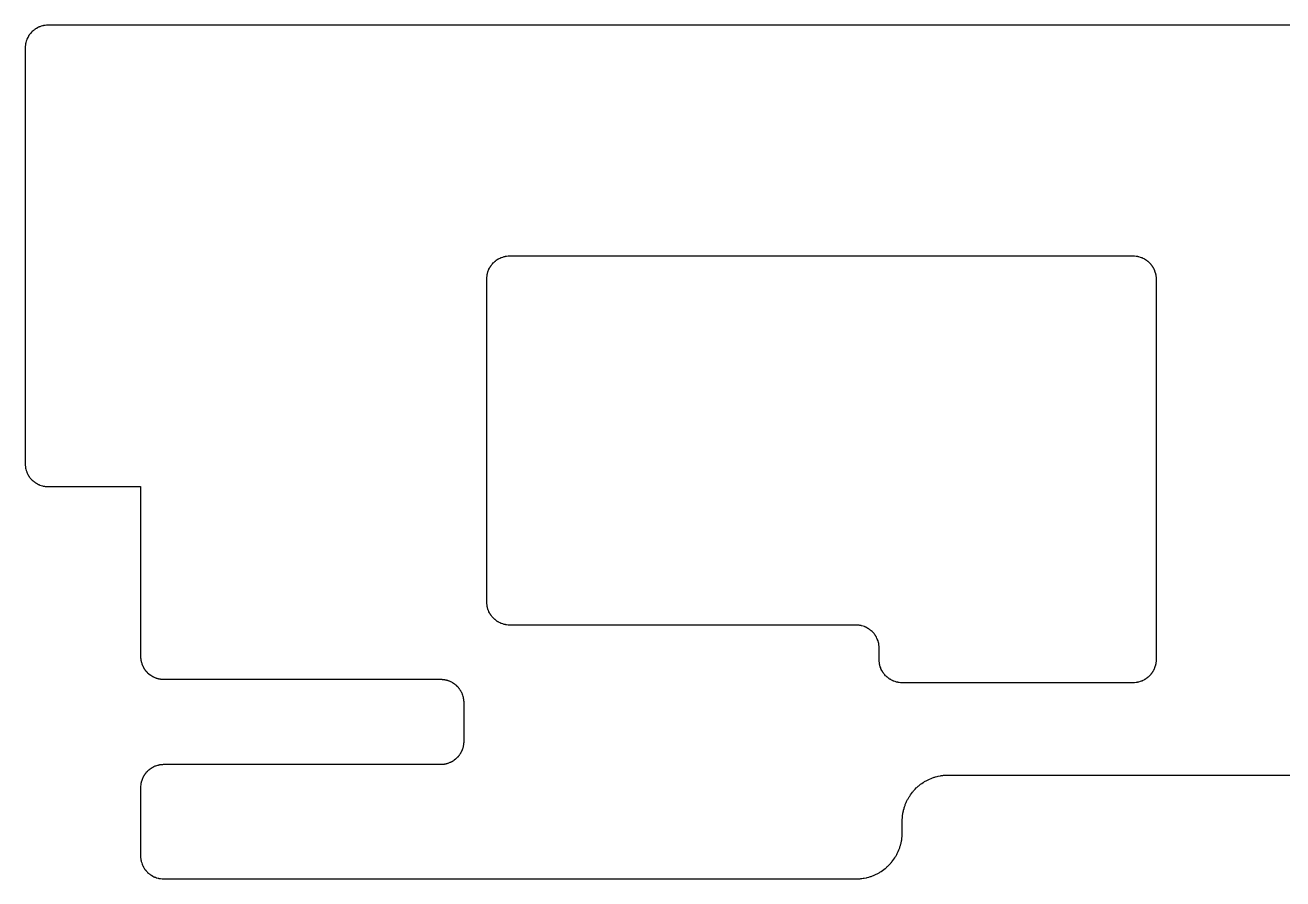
# Model space of a CAD drawing. Header units: metres. Extents: x -5 to 106, y 0 to 37.
# Drawn here: x -5 to 49.5, y 0 to 37 of the extents above; entities that cross this region are included whole.
import ezdxf

# ---------------------------------------------------------------- set-up
doc = ezdxf.new("R2010")
doc.units = ezdxf.units.M

msp = doc.modelspace()

# ---------------------------------------------------------------- linework, layer by layer
for p, q in [((-4.857, 36.515), (-4.866, 36.5)), ((-4.848, 36.53), (-4.857, 36.515)), ((-4.839, 36.545), (-4.848, 36.53)), ((-4.829, 36.56), (-4.839, 36.545)), ((-4.819, 36.573), (-4.829, 36.56)), ((-4.809, 36.588), (-4.819, 36.573)), ((-4.799, 36.602), (-4.809, 36.588)), ((-4.777, 36.629), (-4.799, 36.602)), ((-4.766, 36.643), (-4.777, 36.629)), ((-4.755, 36.656), (-4.766, 36.643)), ((-4.72, 36.694), (-4.755, 36.656)), ((-4.694, 36.72), (-4.72, 36.694)), ((-4.656, 36.755), (-4.694, 36.72)), ((-4.643, 36.766), (-4.656, 36.755)), ((-4.629, 36.777), (-4.643, 36.766)), ((-4.602, 36.799), (-4.629, 36.777)), ((-4.588, 36.809), (-4.602, 36.799)), ((-4.573, 36.819), (-4.588, 36.809)), ((-4.56, 36.829), (-4.573, 36.819)), ((-4.545, 36.839), (-4.56, 36.829)), ((-4.53, 36.848), (-4.545, 36.839)), ((-4.515, 36.857), (-4.53, 36.848)), ((-4.5, 36.866), (-4.515, 36.857)), ((-4.484, 36.875), (-4.5, 36.866)), ((-4.47, 36.883), (-4.484, 36.875)), ((-4.423, 36.906), (-4.47, 36.883)), ((-4.406, 36.913), (-4.423, 36.906)), ((-4.391, 36.921), (-4.406, 36.913)), ((-4.375, 36.927), (-4.391, 36.921)), ((-4.358, 36.934), (-4.375, 36.927)), ((-4.309, 36.951), (-4.358, 36.934)), ((-4.242, 36.971), (-4.309, 36.951)), ((-4.225, 36.975), (-4.242, 36.971)), ((-4.208, 36.978), (-4.225, 36.975)), ((-4.19, 36.981), (-4.208, 36.978)), ((-4.174, 36.984), (-4.19, 36.981)), ((-4.156, 36.987), (-4.174, 36.984)), ((-4.14, 36.99), (-4.156, 36.987)), ((-4.069, 36.998), (-4.14, 36.99)), ((-4.053, 36.999), (-4.069, 36.998)), ((-4.035, 36.999), (-4.053, 36.999)), ((-4.018, 37), (-4.035, 36.999)), ((50.6, 37), (-4.018, 37)), ((-4.999, 36.035), (-5, 36.018)), ((-5, 36.018), (-5, 17.982)), ((-4.998, 36.069), (-4.999, 36.053)), ((-4.999, 36.053), (-4.999, 36.035)), ((-4.99, 36.14), (-4.998, 36.069)), ((-4.987, 36.156), (-4.99, 36.14)), ((-4.984, 36.174), (-4.987, 36.156)), ((-4.981, 36.19), (-4.984, 36.174)), ((-4.979, 36.208), (-4.981, 36.19)), ((-4.975, 36.225), (-4.979, 36.208)), ((-4.971, 36.242), (-4.975, 36.225)), ((-4.951, 36.309), (-4.971, 36.242)), ((-4.934, 36.358), (-4.951, 36.309)), ((-4.927, 36.375), (-4.934, 36.358)), ((-4.921, 36.391), (-4.927, 36.375)), ((-4.913, 36.406), (-4.921, 36.391)), ((-4.906, 36.423), (-4.913, 36.406)), ((-4.883, 36.47), (-4.906, 36.423)), ((-4.875, 36.484), (-4.883, 36.47)), ((-4.866, 36.5), (-4.875, 36.484)), ((15.28, 26.694), (15.306, 26.72)), ((15.306, 26.72), (15.344, 26.755)), ((15.344, 26.755), (15.357, 26.766)), ((15.357, 26.766), (15.371, 26.777)), ((15.371, 26.777), (15.398, 26.799)), ((15.398, 26.799), (15.412, 26.809)), ((15.412, 26.809), (15.427, 26.819)), ((15.427, 26.819), (15.44, 26.829)), ((15.44, 26.829), (15.455, 26.839)), ((15.455, 26.839), (15.47, 26.848)), ((15.47, 26.848), (15.485, 26.857)), ((15.485, 26.857), (15.5, 26.866)), ((15.5, 26.866), (15.516, 26.875)), ((15.516, 26.875), (15.53, 26.883)), ((15.53, 26.883), (15.577, 26.906)), ((15.577, 26.906), (15.594, 26.913)), ((15.594, 26.913), (15.609, 26.921)), ((15.609, 26.921), (15.625, 26.927)), ((15.625, 26.927), (15.642, 26.934)), ((15.642, 26.934), (15.691, 26.951)), ((15.691, 26.951), (15.758, 26.971)), ((15.758, 26.971), (15.775, 26.975)), ((15.775, 26.975), (15.792, 26.979)), ((15.792, 26.979), (15.81, 26.981)), ((15.81, 26.981), (15.826, 26.984)), ((15.826, 26.984), (15.844, 26.987)), ((15.844, 26.987), (15.86, 26.99)), ((15.86, 26.99), (15.931, 26.998)), ((15.931, 26.998), (15.947, 26.999)), ((15.947, 26.999), (15.965, 26.999)), ((15.965, 26.999), (15.982, 27)), ((15.982, 27), (43.018, 27)), ((43.018, 27), (43.035, 26.999)), ((43.035, 26.999), (43.053, 26.999)), ((43.053, 26.999), (43.069, 26.998)), ((43.069, 26.998), (43.14, 26.99)), ((43.14, 26.99), (43.156, 26.987)), ((43.156, 26.987), (43.174, 26.984)), ((43.174, 26.984), (43.19, 26.981)), ((43.19, 26.981), (43.208, 26.979)), ((43.208, 26.979), (43.225, 26.975)), ((43.225, 26.975), (43.242, 26.971)), ((43.242, 26.971), (43.309, 26.951)), ((43.309, 26.951), (43.358, 26.934)), ((43.358, 26.934), (43.375, 26.927)), ((43.375, 26.927), (43.391, 26.921)), ((43.391, 26.921), (43.406, 26.913)), ((43.406, 26.913), (43.423, 26.906)), ((43.423, 26.906), (43.47, 26.883)), ((43.47, 26.883), (43.484, 26.875)), ((43.484, 26.875), (43.5, 26.866)), ((43.5, 26.866), (43.515, 26.857)), ((43.515, 26.857), (43.53, 26.848)), ((43.53, 26.848), (43.545, 26.839)), ((43.545, 26.839), (43.56, 26.829)), ((43.56, 26.829), (43.573, 26.819)), ((43.573, 26.819), (43.588, 26.809)), ((43.588, 26.809), (43.602, 26.799)), ((43.602, 26.799), (43.629, 26.777)), ((43.629, 26.777), (43.643, 26.766)), ((43.643, 26.766), (43.656, 26.755)), ((43.656, 26.755), (43.694, 26.72)), ((43.694, 26.72), (43.72, 26.694)), ((15.01, 26.14), (15.013, 26.156)), ((15.013, 26.156), (15.016, 26.174)), ((15.016, 26.174), (15.019, 26.19)), ((15.019, 26.19), (15.021, 26.208)), ((15.021, 26.208), (15.025, 26.225)), ((15.025, 26.225), (15.029, 26.242)), ((15.029, 26.242), (15.049, 26.309)), ((15.049, 26.309), (15.066, 26.358)), ((15.066, 26.358), (15.073, 26.375)), ((15.073, 26.375), (15.079, 26.391)), ((15.079, 26.391), (15.087, 26.406)), ((15.087, 26.406), (15.094, 26.423)), ((15.094, 26.423), (15.117, 26.47)), ((15.117, 26.47), (15.125, 26.484)), ((15.125, 26.484), (15.134, 26.5)), ((15.134, 26.5), (15.143, 26.515)), ((15.143, 26.515), (15.152, 26.53)), ((15.152, 26.53), (15.161, 26.545)), ((15.161, 26.545), (15.171, 26.56)), ((15.171, 26.56), (15.181, 26.573)), ((15.181, 26.573), (15.191, 26.588)), ((15.191, 26.588), (15.201, 26.602)), ((15.201, 26.602), (15.223, 26.629)), ((15.223, 26.629), (15.234, 26.643)), ((15.234, 26.643), (15.245, 26.656)), ((15.245, 26.656), (15.28, 26.694)), ((43.72, 26.694), (43.755, 26.656)), ((43.755, 26.656), (43.766, 26.643)), ((43.766, 26.643), (43.777, 26.629)), ((43.777, 26.629), (43.799, 26.602)), ((43.799, 26.602), (43.809, 26.588)), ((43.809, 26.588), (43.819, 26.573)), ((43.819, 26.573), (43.829, 26.56)), ((43.829, 26.56), (43.839, 26.545)), ((43.839, 26.545), (43.848, 26.53)), ((43.848, 26.53), (43.857, 26.515)), ((43.857, 26.515), (43.866, 26.5)), ((43.866, 26.5), (43.875, 26.484)), ((43.875, 26.484), (43.883, 26.47)), ((43.883, 26.47), (43.906, 26.423)), ((43.906, 26.423), (43.913, 26.406)), ((43.913, 26.406), (43.921, 26.391)), ((43.921, 26.391), (43.927, 26.375)), ((43.927, 26.375), (43.934, 26.358)), ((43.934, 26.358), (43.951, 26.309)), ((43.951, 26.309), (43.971, 26.242)), ((43.971, 26.242), (43.975, 26.225)), ((43.975, 26.225), (43.978, 26.208)), ((43.978, 26.208), (43.981, 26.19)), ((43.981, 26.19), (43.984, 26.174)), ((43.984, 26.174), (43.987, 26.156)), ((43.987, 26.156), (43.99, 26.14)), ((15, 26.018), (15.001, 26.035)), ((15, 11.982), (15, 26.018)), ((15.001, 26.053), (15.002, 26.069)), ((15.001, 26.035), (15.001, 26.053)), ((15.002, 26.069), (15.01, 26.14)), ((43.99, 26.14), (43.998, 26.069)), ((43.998, 26.069), (43.999, 26.053)), ((43.999, 26.053), (43.999, 26.035)), ((43.999, 26.035), (44, 26.018)), ((44, 26.018), (44, 9.482)), ((-5, 17.982), (-4.999, 17.965)), ((-4.999, 17.965), (-4.999, 17.947)), ((-4.999, 17.947), (-4.998, 17.931)), ((-4.998, 17.931), (-4.99, 17.86)), ((-4.99, 17.86), (-4.987, 17.844)), ((-4.987, 17.844), (-4.984, 17.826)), ((-4.984, 17.826), (-4.981, 17.81)), ((-4.981, 17.81), (-4.979, 17.792)), ((-4.979, 17.792), (-4.975, 17.775)), ((-4.975, 17.775), (-4.971, 17.758)), ((-4.971, 17.758), (-4.951, 17.691)), ((-4.951, 17.691), (-4.934, 17.642)), ((-4.934, 17.642), (-4.927, 17.625)), ((-4.927, 17.625), (-4.921, 17.609)), ((-4.921, 17.609), (-4.913, 17.594)), ((-4.913, 17.594), (-4.906, 17.577)), ((-4.906, 17.577), (-4.883, 17.53)), ((-4.883, 17.53), (-4.875, 17.516)), ((-4.875, 17.516), (-4.866, 17.5)), ((-4.866, 17.5), (-4.857, 17.485)), ((-4.857, 17.485), (-4.848, 17.47)), ((-4.848, 17.47), (-4.839, 17.455)), ((-4.839, 17.455), (-4.829, 17.44)), ((-4.829, 17.44), (-4.819, 17.427)), ((-4.819, 17.427), (-4.809, 17.412)), ((-4.809, 17.412), (-4.799, 17.398)), ((-4.799, 17.398), (-4.777, 17.371)), ((-4.777, 17.371), (-4.766, 17.357)), ((-4.766, 17.357), (-4.755, 17.344)), ((-4.755, 17.344), (-4.72, 17.306)), ((-4.72, 17.306), (-4.694, 17.28)), ((-4.694, 17.28), (-4.656, 17.245)), ((-4.656, 17.245), (-4.643, 17.234)), ((-4.643, 17.234), (-4.629, 17.223)), ((-4.629, 17.223), (-4.602, 17.201)), ((-4.602, 17.201), (-4.588, 17.191)), ((-4.588, 17.191), (-4.573, 17.181)), ((-4.573, 17.181), (-4.56, 17.171)), ((-4.56, 17.171), (-4.545, 17.161)), ((-4.545, 17.161), (-4.53, 17.152)), ((-4.53, 17.152), (-4.515, 17.143)), ((-4.515, 17.143), (-4.5, 17.134)), ((-4.5, 17.134), (-4.484, 17.125)), ((-4.484, 17.125), (-4.47, 17.117)), ((-4.47, 17.117), (-4.423, 17.094)), ((-4.423, 17.094), (-4.406, 17.087)), ((-4.406, 17.087), (-4.391, 17.079)), ((-4.391, 17.079), (-4.375, 17.073)), ((-4.375, 17.073), (-4.358, 17.066)), ((-4.358, 17.066), (-4.309, 17.049)), ((-4.309, 17.049), (-4.242, 17.029)), ((-4.242, 17.029), (-4.225, 17.025)), ((-4.225, 17.025), (-4.208, 17.021)), ((-4.208, 17.021), (-4.19, 17.019)), ((-4.19, 17.019), (-4.174, 17.016)), ((-4.174, 17.016), (-4.156, 17.013)), ((-4.156, 17.013), (-4.14, 17.01)), ((-4.14, 17.01), (-4.069, 17.002)), ((-4.069, 17.002), (-4.053, 17.001)), ((-4.053, 17.001), (-4.035, 17.001)), ((-4.035, 17.001), (-4.018, 17)), ((-4.018, 17), (0, 17)), ((0, 17), (0, 9.633)), ((15.001, 11.965), (15, 11.982)), ((15.001, 11.947), (15.001, 11.965)), ((15.002, 11.931), (15.001, 11.947)), ((15.01, 11.86), (15.002, 11.931)), ((15.013, 11.844), (15.01, 11.86)), ((15.016, 11.826), (15.013, 11.844)), ((15.019, 11.81), (15.016, 11.826)), ((15.021, 11.792), (15.019, 11.81)), ((15.025, 11.775), (15.021, 11.792)), ((15.029, 11.758), (15.025, 11.775)), ((15.049, 11.691), (15.029, 11.758)), ((15.066, 11.642), (15.049, 11.691)), ((15.073, 11.625), (15.066, 11.642)), ((15.079, 11.609), (15.073, 11.625)), ((15.087, 11.594), (15.079, 11.609)), ((15.094, 11.577), (15.087, 11.594)), ((15.117, 11.53), (15.094, 11.577)), ((15.125, 11.516), (15.117, 11.53)), ((15.134, 11.5), (15.125, 11.516)), ((15.143, 11.485), (15.134, 11.5)), ((15.152, 11.47), (15.143, 11.485)), ((15.161, 11.455), (15.152, 11.47)), ((15.171, 11.44), (15.161, 11.455)), ((15.181, 11.427), (15.171, 11.44)), ((15.191, 11.412), (15.181, 11.427)), ((15.201, 11.398), (15.191, 11.412)), ((15.223, 11.371), (15.201, 11.398)), ((15.234, 11.357), (15.223, 11.371)), ((15.245, 11.344), (15.234, 11.357)), ((15.28, 11.306), (15.245, 11.344)), ((15.306, 11.28), (15.28, 11.306)), ((15.344, 11.245), (15.306, 11.28)), ((15.357, 11.234), (15.344, 11.245)), ((15.371, 11.223), (15.357, 11.234)), ((15.398, 11.201), (15.371, 11.223)), ((15.412, 11.191), (15.398, 11.201)), ((15.427, 11.181), (15.412, 11.191)), ((15.44, 11.171), (15.427, 11.181)), ((15.455, 11.161), (15.44, 11.171)), ((15.47, 11.152), (15.455, 11.161)), ((15.485, 11.143), (15.47, 11.152)), ((15.5, 11.134), (15.485, 11.143)), ((15.516, 11.125), (15.5, 11.134)), ((15.53, 11.117), (15.516, 11.125)), ((15.577, 11.094), (15.53, 11.117)), ((15.594, 11.087), (15.577, 11.094)), ((15.609, 11.079), (15.594, 11.087)), ((15.625, 11.073), (15.609, 11.079)), ((15.642, 11.066), (15.625, 11.073)), ((15.691, 11.049), (15.642, 11.066)), ((15.758, 11.029), (15.691, 11.049)), ((15.775, 11.025), (15.758, 11.029)), ((15.792, 11.021), (15.775, 11.025)), ((15.81, 11.019), (15.792, 11.021)), ((15.826, 11.016), (15.81, 11.019)), ((15.844, 11.013), (15.826, 11.016)), ((15.86, 11.01), (15.844, 11.013)), ((15.931, 11.002), (15.86, 11.01)), ((15.947, 11.001), (15.931, 11.002)), ((15.965, 11.001), (15.947, 11.001)), ((15.982, 11), (15.965, 11.001)), ((31.018, 11), (15.982, 11)), ((31.035, 10.999), (31.018, 11)), ((31.053, 10.999), (31.035, 10.999)), ((31.069, 10.998), (31.053, 10.999)), ((31.14, 10.99), (31.069, 10.998)), ((31.156, 10.987), (31.14, 10.99)), ((31.174, 10.984), (31.156, 10.987)), ((31.19, 10.981), (31.174, 10.984)), ((31.208, 10.979), (31.19, 10.981)), ((31.225, 10.975), (31.208, 10.979)), ((31.242, 10.971), (31.225, 10.975)), ((31.309, 10.951), (31.242, 10.971)), ((31.358, 10.934), (31.309, 10.951)), ((31.375, 10.927), (31.358, 10.934)), ((31.391, 10.921), (31.375, 10.927)), ((31.406, 10.913), (31.391, 10.921)), ((31.423, 10.906), (31.406, 10.913)), ((31.47, 10.883), (31.423, 10.906)), ((31.484, 10.875), (31.47, 10.883)), ((31.5, 10.866), (31.484, 10.875)), ((31.515, 10.857), (31.5, 10.866)), ((31.53, 10.848), (31.515, 10.857)), ((31.545, 10.839), (31.53, 10.848)), ((31.56, 10.829), (31.545, 10.839)), ((31.573, 10.819), (31.56, 10.829)), ((31.588, 10.809), (31.573, 10.819)), ((31.602, 10.799), (31.588, 10.809)), ((31.629, 10.777), (31.602, 10.799)), ((31.643, 10.766), (31.629, 10.777)), ((31.656, 10.755), (31.643, 10.766)), ((31.694, 10.72), (31.656, 10.755)), ((31.72, 10.694), (31.694, 10.72)), ((31.755, 10.656), (31.72, 10.694)), ((31.766, 10.643), (31.755, 10.656)), ((31.777, 10.629), (31.766, 10.643)), ((31.799, 10.602), (31.777, 10.629)), ((31.809, 10.588), (31.799, 10.602)), ((31.819, 10.573), (31.809, 10.588)), ((31.829, 10.56), (31.819, 10.573)), ((31.839, 10.545), (31.829, 10.56)), ((31.848, 10.53), (31.839, 10.545)), ((31.857, 10.515), (31.848, 10.53)), ((31.866, 10.5), (31.857, 10.515)), ((31.875, 10.484), (31.866, 10.5)), ((31.883, 10.47), (31.875, 10.484)), ((31.906, 10.423), (31.883, 10.47)), ((31.913, 10.406), (31.906, 10.423)), ((31.921, 10.391), (31.913, 10.406)), ((31.927, 10.375), (31.921, 10.391)), ((31.934, 10.358), (31.927, 10.375)), ((31.951, 10.309), (31.934, 10.358)), ((31.971, 10.242), (31.951, 10.309)), ((31.975, 10.225), (31.971, 10.242)), ((31.979, 10.208), (31.975, 10.225)), ((31.981, 10.19), (31.979, 10.208)), ((31.984, 10.174), (31.981, 10.19)), ((31.987, 10.156), (31.984, 10.174)), ((31.99, 10.14), (31.987, 10.156)), ((31.998, 10.069), (31.99, 10.14)), ((31.999, 10.053), (31.998, 10.069)), ((31.999, 10.035), (31.999, 10.053)), ((32, 10.018), (31.999, 10.035)), ((32, 9.482), (32, 10.018)), ((0, 9.633), (0.001, 9.615)), ((0.001, 9.615), (0.001, 9.598)), ((0.001, 9.598), (0.002, 9.58)), ((0.002, 9.58), (0.004, 9.562)), ((0.004, 9.562), (0.006, 9.546)), ((0.006, 9.546), (0.01, 9.511)), ((0.01, 9.511), (0.013, 9.493)), ((0.013, 9.493), (0.016, 9.477)), ((0.016, 9.477), (0.019, 9.459)), ((0.019, 9.459), (0.021, 9.442)), ((0.021, 9.442), (0.025, 9.425)), ((0.025, 9.425), (0.029, 9.408)), ((0.029, 9.408), (0.034, 9.392)), ((0.034, 9.392), (0.039, 9.374)), ((0.039, 9.374), (0.049, 9.341)), ((0.049, 9.341), (0.061, 9.308)), ((0.061, 9.308), (0.066, 9.292)), ((0.066, 9.292), (0.073, 9.275)), ((0.073, 9.275), (0.079, 9.259)), ((32.001, 9.465), (32, 9.482)), ((32.001, 9.447), (32.001, 9.465)), ((32.002, 9.431), (32.001, 9.447)), ((32.01, 9.36), (32.002, 9.431)), ((32.013, 9.344), (32.01, 9.36)), ((32.016, 9.326), (32.013, 9.344)), ((32.019, 9.31), (32.016, 9.326)), ((32.022, 9.292), (32.019, 9.31)), ((32.025, 9.275), (32.022, 9.292)), ((32.029, 9.258), (32.025, 9.275)), ((43.975, 9.275), (43.971, 9.258)), ((43.978, 9.292), (43.975, 9.275)), ((43.981, 9.31), (43.978, 9.292)), ((43.984, 9.326), (43.981, 9.31)), ((43.987, 9.344), (43.984, 9.326)), ((43.99, 9.36), (43.987, 9.344)), ((43.998, 9.431), (43.99, 9.36)), ((43.999, 9.447), (43.998, 9.431)), ((44, 9.482), (43.999, 9.465)), ((43.999, 9.465), (43.999, 9.447)), ((0.079, 9.259), (0.087, 9.243)), ((0.087, 9.243), (0.094, 9.228)), ((0.094, 9.228), (0.125, 9.165)), ((0.125, 9.165), (0.134, 9.15)), ((0.134, 9.15), (0.143, 9.135)), ((0.143, 9.135), (0.152, 9.12)), ((0.152, 9.12), (0.161, 9.105)), ((0.161, 9.105), (0.181, 9.076)), ((0.181, 9.076), (0.191, 9.062)), ((0.191, 9.062), (0.201, 9.048)), ((0.201, 9.048), (0.223, 9.021)), ((0.223, 9.021), (0.234, 9.007)), ((0.234, 9.007), (0.245, 8.994)), ((0.245, 8.994), (0.257, 8.98)), ((0.257, 8.98), (0.28, 8.955)), ((0.28, 8.955), (0.293, 8.943)), ((0.293, 8.943), (0.306, 8.931)), ((0.306, 8.931), (0.344, 8.896)), ((0.344, 8.896), (0.357, 8.884)), ((0.357, 8.884), (0.412, 8.841)), ((0.412, 8.841), (0.427, 8.831)), ((0.427, 8.831), (0.44, 8.821)), ((0.44, 8.821), (0.47, 8.802)), ((0.47, 8.802), (0.485, 8.793)), ((0.485, 8.793), (0.5, 8.784)), ((0.5, 8.784), (0.516, 8.775)), ((0.516, 8.775), (0.53, 8.767)), ((0.53, 8.767), (0.562, 8.751)), ((0.562, 8.751), (0.577, 8.744)), ((0.577, 8.744), (0.594, 8.736)), ((0.594, 8.736), (0.625, 8.723)), ((0.625, 8.723), (0.642, 8.717)), ((32.049, 9.191), (32.029, 9.258)), ((32.066, 9.142), (32.049, 9.191)), ((32.073, 9.125), (32.066, 9.142)), ((32.079, 9.109), (32.073, 9.125)), ((32.087, 9.094), (32.079, 9.109)), ((32.094, 9.077), (32.087, 9.094)), ((32.117, 9.03), (32.094, 9.077)), ((32.125, 9.016), (32.117, 9.03)), ((32.134, 9), (32.125, 9.016)), ((32.143, 8.985), (32.134, 9)), ((32.152, 8.97), (32.143, 8.985)), ((32.161, 8.955), (32.152, 8.97)), ((32.171, 8.94), (32.161, 8.955)), ((32.181, 8.927), (32.171, 8.94)), ((32.191, 8.912), (32.181, 8.927)), ((32.201, 8.898), (32.191, 8.912)), ((32.223, 8.871), (32.201, 8.898)), ((32.234, 8.857), (32.223, 8.871)), ((32.245, 8.844), (32.234, 8.857)), ((32.28, 8.806), (32.245, 8.844)), ((32.306, 8.78), (32.28, 8.806)), ((32.344, 8.745), (32.306, 8.78)), ((32.357, 8.734), (32.344, 8.745)), ((32.371, 8.723), (32.357, 8.734)), ((32.398, 8.701), (32.371, 8.723)), ((43.629, 8.723), (43.602, 8.701)), ((43.643, 8.734), (43.629, 8.723)), ((43.656, 8.745), (43.643, 8.734)), ((43.694, 8.78), (43.656, 8.745)), ((43.72, 8.806), (43.694, 8.78)), ((43.755, 8.844), (43.72, 8.806)), ((43.766, 8.857), (43.755, 8.844)), ((43.777, 8.871), (43.766, 8.857)), ((43.799, 8.898), (43.777, 8.871)), ((43.809, 8.912), (43.799, 8.898)), ((43.819, 8.927), (43.809, 8.912)), ((43.829, 8.94), (43.819, 8.927)), ((43.839, 8.955), (43.829, 8.94)), ((43.848, 8.97), (43.839, 8.955)), ((43.857, 8.985), (43.848, 8.97)), ((43.866, 9), (43.857, 8.985)), ((43.875, 9.016), (43.866, 9)), ((43.883, 9.03), (43.875, 9.016)), ((43.906, 9.077), (43.883, 9.03)), ((43.913, 9.094), (43.906, 9.077)), ((43.921, 9.109), (43.913, 9.094)), ((43.927, 9.125), (43.921, 9.109)), ((43.934, 9.142), (43.927, 9.125)), ((43.951, 9.191), (43.934, 9.142)), ((43.971, 9.258), (43.951, 9.191)), ((0.642, 8.717), (0.658, 8.71)), ((0.658, 8.71), (0.675, 8.704)), ((0.675, 8.704), (0.691, 8.699)), ((0.691, 8.699), (0.708, 8.693)), ((0.708, 8.693), (0.741, 8.684)), ((0.741, 8.684), (0.758, 8.68)), ((0.758, 8.68), (0.775, 8.676)), ((0.775, 8.676), (0.792, 8.672)), ((0.792, 8.672), (0.81, 8.668)), ((0.81, 8.668), (0.826, 8.665)), ((0.826, 8.665), (0.844, 8.662)), ((0.844, 8.662), (0.86, 8.66)), ((0.86, 8.66), (0.878, 8.657)), ((0.878, 8.657), (0.913, 8.653)), ((0.913, 8.653), (0.931, 8.652)), ((0.931, 8.652), (0.947, 8.651)), ((0.947, 8.651), (0.965, 8.65)), ((0.965, 8.65), (13, 8.65)), ((13, 8.65), (13.018, 8.649)), ((13.018, 8.649), (13.035, 8.649)), ((13.035, 8.649), (13.053, 8.648)), ((13.053, 8.648), (13.069, 8.647)), ((13.069, 8.647), (13.087, 8.646)), ((13.087, 8.646), (13.14, 8.641)), ((13.14, 8.641), (13.156, 8.638)), ((13.156, 8.638), (13.174, 8.635)), ((13.174, 8.635), (13.19, 8.632)), ((13.19, 8.632), (13.208, 8.628)), ((13.208, 8.628), (13.225, 8.624)), ((13.225, 8.624), (13.242, 8.62)), ((13.242, 8.62), (13.259, 8.616)), ((13.259, 8.616), (13.292, 8.606)), ((13.292, 8.606), (13.309, 8.601)), ((13.309, 8.601), (13.325, 8.596)), ((13.325, 8.596), (13.358, 8.584)), ((13.358, 8.584), (13.375, 8.577)), ((13.375, 8.577), (13.406, 8.563)), ((13.406, 8.563), (13.423, 8.557)), ((13.423, 8.557), (13.47, 8.533)), ((13.47, 8.533), (13.484, 8.524)), ((13.484, 8.524), (13.5, 8.516)), ((13.5, 8.516), (13.515, 8.507)), ((13.515, 8.507), (13.53, 8.498)), ((13.53, 8.498), (13.545, 8.488)), ((13.545, 8.488), (13.56, 8.479)), ((13.56, 8.479), (13.573, 8.469)), ((13.573, 8.469), (13.588, 8.459)), ((13.588, 8.459), (13.602, 8.448)), ((13.602, 8.448), (13.615, 8.438)), ((13.615, 8.438), (13.629, 8.427)), ((13.629, 8.427), (13.643, 8.416)), ((13.643, 8.416), (13.656, 8.404)), ((13.656, 8.404), (13.669, 8.394)), ((13.669, 8.394), (13.682, 8.382)), ((13.682, 8.382), (13.694, 8.369)), ((13.694, 8.369), (13.707, 8.357)), ((13.707, 8.357), (13.72, 8.345)), ((13.72, 8.345), (13.743, 8.319)), ((13.743, 8.319), (13.755, 8.306)), ((13.755, 8.306), (13.766, 8.293)), ((13.766, 8.293), (13.777, 8.279)), ((13.777, 8.279), (13.799, 8.252)), ((13.799, 8.252), (13.809, 8.237)), ((13.809, 8.237), (13.819, 8.224)), ((13.819, 8.224), (13.839, 8.194)), ((13.839, 8.194), (13.848, 8.18)), ((13.848, 8.18), (13.857, 8.165)), ((32.412, 8.691), (32.398, 8.701)), ((32.427, 8.681), (32.412, 8.691)), ((32.44, 8.671), (32.427, 8.681)), ((32.455, 8.661), (32.44, 8.671)), ((32.47, 8.652), (32.455, 8.661)), ((32.485, 8.643), (32.47, 8.652)), ((32.5, 8.634), (32.485, 8.643)), ((32.516, 8.625), (32.5, 8.634)), ((32.53, 8.617), (32.516, 8.625)), ((32.577, 8.594), (32.53, 8.617)), ((32.594, 8.587), (32.577, 8.594)), ((32.609, 8.579), (32.594, 8.587)), ((32.625, 8.573), (32.609, 8.579)), ((32.642, 8.566), (32.625, 8.573)), ((32.691, 8.549), (32.642, 8.566)), ((32.758, 8.529), (32.691, 8.549)), ((32.775, 8.525), (32.758, 8.529)), ((32.792, 8.521), (32.775, 8.525)), ((32.81, 8.519), (32.792, 8.521)), ((32.826, 8.516), (32.81, 8.519)), ((32.844, 8.513), (32.826, 8.516)), ((32.86, 8.51), (32.844, 8.513)), ((32.931, 8.502), (32.86, 8.51)), ((32.947, 8.501), (32.931, 8.502)), ((32.965, 8.501), (32.947, 8.501)), ((32.982, 8.5), (32.965, 8.501)), ((43.018, 8.5), (32.982, 8.5)), ((43.035, 8.501), (43.018, 8.5)), ((43.053, 8.501), (43.035, 8.501)), ((43.069, 8.502), (43.053, 8.501)), ((43.14, 8.51), (43.069, 8.502)), ((43.156, 8.513), (43.14, 8.51)), ((43.174, 8.516), (43.156, 8.513)), ((43.19, 8.519), (43.174, 8.516)), ((43.208, 8.521), (43.19, 8.519)), ((43.225, 8.525), (43.208, 8.521)), ((43.242, 8.529), (43.225, 8.525)), ((43.309, 8.549), (43.242, 8.529)), ((43.358, 8.566), (43.309, 8.549)), ((43.375, 8.573), (43.358, 8.566)), ((43.391, 8.579), (43.375, 8.573)), ((43.406, 8.587), (43.391, 8.579)), ((43.423, 8.594), (43.406, 8.587)), ((43.47, 8.617), (43.423, 8.594)), ((43.484, 8.625), (43.47, 8.617)), ((43.5, 8.634), (43.484, 8.625)), ((43.515, 8.643), (43.5, 8.634)), ((43.53, 8.652), (43.515, 8.643)), ((43.545, 8.661), (43.53, 8.652)), ((43.56, 8.671), (43.545, 8.661)), ((43.573, 8.681), (43.56, 8.671)), ((43.588, 8.691), (43.573, 8.681)), ((43.602, 8.701), (43.588, 8.691)), ((13.857, 8.165), (13.866, 8.15)), ((13.866, 8.15), (13.875, 8.135)), ((13.875, 8.135), (13.906, 8.072)), ((13.906, 8.072), (13.913, 8.057)), ((13.913, 8.057), (13.921, 8.041)), ((13.921, 8.041), (13.927, 8.024)), ((13.927, 8.024), (13.934, 8.009)), ((13.934, 8.009), (13.951, 7.959)), ((13.951, 7.959), (13.966, 7.909)), ((13.966, 7.909), (13.971, 7.892)), ((13.971, 7.892), (13.979, 7.858)), ((13.979, 7.858), (13.984, 7.823)), ((13.984, 7.823), (13.987, 7.807)), ((13.987, 7.807), (13.99, 7.789)), ((13.99, 7.789), (13.992, 7.771)), ((13.992, 7.771), (13.994, 7.755)), ((13.994, 7.755), (13.998, 7.72)), ((13.998, 7.72), (13.999, 7.702)), ((13.999, 7.702), (13.999, 7.685)), ((13.999, 7.685), (14, 7.667)), ((14, 7.667), (14, 5.933)), ((13.866, 5.45), (13.857, 5.435)), ((13.875, 5.465), (13.866, 5.45)), ((13.906, 5.527), (13.875, 5.465)), ((13.913, 5.543), (13.906, 5.527)), ((13.921, 5.56), (13.913, 5.543)), ((13.927, 5.575), (13.921, 5.56)), ((13.934, 5.592), (13.927, 5.575)), ((13.94, 5.608), (13.934, 5.592)), ((13.945, 5.624), (13.94, 5.608)), ((13.951, 5.641), (13.945, 5.624)), ((13.956, 5.657), (13.951, 5.641)), ((13.961, 5.675), (13.956, 5.657)), ((13.971, 5.708), (13.961, 5.675)), ((13.975, 5.725), (13.971, 5.708)), ((13.979, 5.742), (13.975, 5.725)), ((13.981, 5.759), (13.979, 5.742)), ((13.987, 5.794), (13.981, 5.759)), ((13.99, 5.811), (13.987, 5.794)), ((13.996, 5.863), (13.99, 5.811)), ((13.998, 5.88), (13.996, 5.863)), ((13.999, 5.897), (13.998, 5.88)), ((14, 5.933), (13.999, 5.915)), ((13.999, 5.915), (13.999, 5.897)), ((0.741, 4.916), (0.691, 4.901)), ((0.758, 4.92), (0.741, 4.916)), ((0.775, 4.925), (0.758, 4.92)), ((0.792, 4.928), (0.775, 4.925)), ((0.81, 4.932), (0.792, 4.928)), ((0.826, 4.935), (0.81, 4.932)), ((0.844, 4.938), (0.826, 4.935)), ((0.86, 4.94), (0.844, 4.938)), ((0.913, 4.946), (0.86, 4.94)), ((0.931, 4.947), (0.913, 4.946)), ((0.947, 4.948), (0.931, 4.947)), ((0.982, 4.95), (0.947, 4.948)), ((13.035, 4.95), (0.982, 4.95)), ((13.053, 4.951), (13.035, 4.95)), ((13.069, 4.952), (13.053, 4.951)), ((13.087, 4.954), (13.069, 4.952)), ((13.104, 4.955), (13.087, 4.954)), ((13.122, 4.957), (13.104, 4.955)), ((13.14, 4.96), (13.122, 4.957)), ((13.156, 4.962), (13.14, 4.96)), ((13.174, 4.965), (13.156, 4.962)), ((13.19, 4.969), (13.174, 4.965)), ((13.208, 4.972), (13.19, 4.969)), ((13.225, 4.976), (13.208, 4.972)), ((13.242, 4.979), (13.225, 4.976)), ((13.259, 4.984), (13.242, 4.979)), ((13.275, 4.988), (13.259, 4.984)), ((13.292, 4.994), (13.275, 4.988)), ((13.309, 4.999), (13.292, 4.994)), ((13.375, 5.022), (13.309, 4.999)), ((13.406, 5.036), (13.375, 5.022)), ((13.423, 5.044), (13.406, 5.036)), ((13.438, 5.051), (13.423, 5.044)), ((13.454, 5.059), (13.438, 5.051)), ((13.47, 5.067), (13.454, 5.059)), ((13.484, 5.075), (13.47, 5.067)), ((13.5, 5.084), (13.484, 5.075)), ((13.515, 5.093), (13.5, 5.084)), ((13.53, 5.102), (13.515, 5.093)), ((13.56, 5.121), (13.53, 5.102)), ((13.573, 5.131), (13.56, 5.121)), ((13.588, 5.141), (13.573, 5.131)), ((13.643, 5.184), (13.588, 5.141)), ((13.656, 5.195), (13.643, 5.184)), ((13.694, 5.23), (13.656, 5.195)), ((13.707, 5.243), (13.694, 5.23)), ((13.72, 5.255), (13.707, 5.243)), ((13.731, 5.268), (13.72, 5.255)), ((13.743, 5.281), (13.731, 5.268)), ((13.755, 5.294), (13.743, 5.281)), ((13.766, 5.308), (13.755, 5.294)), ((13.777, 5.32), (13.766, 5.308)), ((13.788, 5.334), (13.777, 5.32)), ((13.799, 5.349), (13.788, 5.334)), ((13.809, 5.362), (13.799, 5.349)), ((13.819, 5.376), (13.809, 5.362)), ((13.839, 5.405), (13.819, 5.376)), ((13.848, 5.42), (13.839, 5.405)), ((13.857, 5.435), (13.848, 5.42)), ((0.094, 4.373), (0.087, 4.356)), ((0.117, 4.42), (0.094, 4.373)), ((0.125, 4.435), (0.117, 4.42)), ((0.134, 4.45), (0.125, 4.435)), ((0.143, 4.465), (0.134, 4.45)), ((0.152, 4.479), (0.143, 4.465)), ((0.161, 4.495), (0.152, 4.479)), ((0.171, 4.509), (0.161, 4.495)), ((0.181, 4.523), (0.171, 4.509)), ((0.191, 4.538), (0.181, 4.523)), ((0.201, 4.552), (0.191, 4.538)), ((0.223, 4.579), (0.201, 4.552)), ((0.234, 4.593), (0.223, 4.579)), ((0.245, 4.606), (0.234, 4.593)), ((0.28, 4.645), (0.245, 4.606)), ((0.293, 4.657), (0.28, 4.645)), ((0.306, 4.669), (0.293, 4.657)), ((0.318, 4.682), (0.306, 4.669)), ((0.344, 4.705), (0.318, 4.682)), ((0.357, 4.716), (0.344, 4.705)), ((0.371, 4.728), (0.357, 4.716)), ((0.398, 4.749), (0.371, 4.728)), ((0.412, 4.759), (0.398, 4.749)), ((0.427, 4.77), (0.412, 4.759)), ((0.44, 4.779), (0.427, 4.77)), ((0.455, 4.789), (0.44, 4.779)), ((0.47, 4.798), (0.455, 4.789)), ((0.485, 4.808), (0.47, 4.798)), ((0.5, 4.816), (0.485, 4.808)), ((0.516, 4.824), (0.5, 4.816)), ((0.53, 4.833), (0.516, 4.824)), ((0.577, 4.856), (0.53, 4.833)), ((0.594, 4.863), (0.577, 4.856)), ((0.625, 4.877), (0.594, 4.863)), ((0.642, 4.884), (0.625, 4.877)), ((0.691, 4.901), (0.642, 4.884)), ((34.251, 4.354), (34.283, 4.367)), ((34.283, 4.367), (34.316, 4.379)), ((34.316, 4.379), (34.349, 4.391)), ((34.349, 4.391), (34.382, 4.402)), ((34.382, 4.402), (34.415, 4.413)), ((34.415, 4.413), (34.448, 4.423)), ((34.448, 4.423), (34.517, 4.44)), ((34.517, 4.44), (34.55, 4.449)), ((34.55, 4.449), (34.652, 4.47)), ((34.652, 4.47), (34.688, 4.476)), ((34.688, 4.476), (34.756, 4.485)), ((34.756, 4.485), (34.791, 4.489)), ((34.791, 4.489), (34.826, 4.492)), ((34.826, 4.492), (34.86, 4.495)), ((34.86, 4.495), (34.931, 4.499)), ((34.931, 4.499), (34.965, 4.5)), ((34.965, 4.5), (80.985, 4.5)), ((0.001, 3.985), (0, 3.968)), ((0, 3.968), (0, 0.982)), ((0.002, 4.02), (0.001, 4.002)), ((0.001, 4.002), (0.001, 3.985)), ((0.008, 4.072), (0.002, 4.02)), ((0.01, 4.089), (0.008, 4.072)), ((0.016, 4.124), (0.01, 4.089)), ((0.019, 4.141), (0.016, 4.124)), ((0.021, 4.158), (0.019, 4.141)), ((0.025, 4.175), (0.021, 4.158)), ((0.029, 4.192), (0.025, 4.175)), ((0.049, 4.259), (0.029, 4.192)), ((0.066, 4.309), (0.049, 4.259)), ((0.073, 4.324), (0.066, 4.309)), ((0.079, 4.341), (0.073, 4.324)), ((0.087, 4.356), (0.079, 4.341)), ((33.49, 3.812), (33.514, 3.838)), ((33.514, 3.838), (33.537, 3.864)), ((33.537, 3.864), (33.562, 3.89)), ((33.562, 3.89), (33.61, 3.938)), ((33.61, 3.938), (33.636, 3.963)), ((33.636, 3.963), (33.662, 3.986)), ((33.662, 3.986), (33.688, 4.01)), ((33.688, 4.01), (33.715, 4.032)), ((33.715, 4.032), (33.741, 4.055)), ((33.741, 4.055), (33.796, 4.098)), ((33.796, 4.098), (33.852, 4.139)), ((33.852, 4.139), (33.911, 4.178)), ((33.911, 4.178), (33.94, 4.196)), ((33.94, 4.196), (33.97, 4.214)), ((33.97, 4.214), (34, 4.232)), ((34, 4.232), (34.03, 4.249)), ((34.03, 4.249), (34.062, 4.266)), ((34.062, 4.266), (34.092, 4.282)), ((34.092, 4.282), (34.123, 4.298)), ((34.123, 4.298), (34.154, 4.312)), ((34.154, 4.312), (34.187, 4.327)), ((34.187, 4.327), (34.251, 4.354)), ((33.145, 3.249), (33.173, 3.313)), ((33.173, 3.313), (33.188, 3.346)), ((33.188, 3.346), (33.202, 3.377)), ((33.202, 3.377), (33.218, 3.408)), ((33.218, 3.408), (33.234, 3.438)), ((33.234, 3.438), (33.251, 3.47)), ((33.251, 3.47), (33.268, 3.5)), ((33.268, 3.5), (33.286, 3.53)), ((33.286, 3.53), (33.304, 3.56)), ((33.304, 3.56), (33.322, 3.589)), ((33.322, 3.589), (33.361, 3.647)), ((33.361, 3.647), (33.402, 3.704)), ((33.402, 3.704), (33.445, 3.759)), ((33.445, 3.759), (33.468, 3.785)), ((33.468, 3.785), (33.49, 3.812)), ((33.011, 2.709), (33.015, 2.744)), ((33.015, 2.744), (33.024, 2.812)), ((33.024, 2.812), (33.03, 2.848)), ((33.03, 2.848), (33.051, 2.95)), ((33.051, 2.95), (33.06, 2.983)), ((33.06, 2.983), (33.077, 3.052)), ((33.077, 3.052), (33.087, 3.085)), ((33.087, 3.085), (33.098, 3.118)), ((33.098, 3.118), (33.109, 3.151)), ((33.109, 3.151), (33.121, 3.184)), ((33.121, 3.184), (33.133, 3.217)), ((33.133, 3.217), (33.145, 3.249)), ((33, 2.535), (33.001, 2.569)), ((33, 1.965), (33, 2.535)), ((33.001, 2.569), (33.005, 2.64)), ((33.005, 2.64), (33.008, 2.674)), ((33.008, 2.674), (33.011, 2.709)), ((32.949, 1.55), (32.97, 1.652)), ((32.97, 1.652), (32.976, 1.688)), ((32.976, 1.688), (32.985, 1.756)), ((32.985, 1.756), (32.989, 1.791)), ((32.989, 1.791), (32.992, 1.826)), ((32.992, 1.826), (32.995, 1.86)), ((32.995, 1.86), (32.999, 1.931)), ((32.999, 1.931), (33, 1.965)), ((32.766, 1.062), (32.782, 1.092)), ((32.782, 1.092), (32.798, 1.123)), ((32.798, 1.123), (32.812, 1.154)), ((32.812, 1.154), (32.827, 1.187)), ((32.827, 1.187), (32.855, 1.251)), ((32.855, 1.251), (32.867, 1.283)), ((32.867, 1.283), (32.879, 1.316)), ((32.879, 1.316), (32.891, 1.349)), ((32.891, 1.349), (32.902, 1.382)), ((32.902, 1.382), (32.913, 1.415)), ((32.913, 1.415), (32.923, 1.448)), ((32.923, 1.448), (32.94, 1.517)), ((32.94, 1.517), (32.949, 1.55)), ((0, 0.982), (0.001, 0.965)), ((0.001, 0.965), (0.001, 0.947)), ((0.001, 0.947), (0.002, 0.931)), ((0.002, 0.931), (0.01, 0.86)), ((0.01, 0.86), (0.013, 0.844)), ((0.013, 0.844), (0.016, 0.826)), ((0.016, 0.826), (0.019, 0.81)), ((0.019, 0.81), (0.021, 0.792)), ((0.021, 0.792), (0.025, 0.775)), ((0.025, 0.775), (0.029, 0.758)), ((0.029, 0.758), (0.049, 0.691)), ((0.049, 0.691), (0.066, 0.642)), ((0.066, 0.642), (0.073, 0.625)), ((0.073, 0.625), (0.079, 0.609)), ((0.079, 0.609), (0.087, 0.594)), ((0.087, 0.594), (0.094, 0.577)), ((0.094, 0.577), (0.117, 0.53)), ((32.364, 0.537), (32.39, 0.562)), ((32.39, 0.562), (32.438, 0.61)), ((32.438, 0.61), (32.463, 0.636)), ((32.463, 0.636), (32.486, 0.662)), ((32.486, 0.662), (32.51, 0.688)), ((32.51, 0.688), (32.532, 0.715)), ((32.532, 0.715), (32.555, 0.741)), ((32.555, 0.741), (32.598, 0.796)), ((32.598, 0.796), (32.639, 0.853)), ((32.639, 0.853), (32.678, 0.911)), ((32.678, 0.911), (32.696, 0.94)), ((32.696, 0.94), (32.714, 0.97)), ((32.714, 0.97), (32.732, 1)), ((32.732, 1), (32.749, 1.03)), ((32.749, 1.03), (32.766, 1.062)), ((0.117, 0.53), (0.125, 0.516)), ((0.125, 0.516), (0.134, 0.5)), ((0.134, 0.5), (0.143, 0.485)), ((0.143, 0.485), (0.152, 0.47)), ((0.152, 0.47), (0.161, 0.455)), ((0.161, 0.455), (0.171, 0.44)), ((0.171, 0.44), (0.181, 0.427)), ((0.181, 0.427), (0.191, 0.412)), ((0.191, 0.412), (0.201, 0.398)), ((0.201, 0.398), (0.223, 0.371)), ((0.223, 0.371), (0.234, 0.357)), ((0.234, 0.357), (0.245, 0.344)), ((0.245, 0.344), (0.28, 0.306)), ((0.28, 0.306), (0.306, 0.28)), ((0.306, 0.28), (0.344, 0.245)), ((0.344, 0.245), (0.357, 0.234)), ((0.357, 0.234), (0.371, 0.223)), ((0.371, 0.223), (0.398, 0.201)), ((0.398, 0.201), (0.412, 0.191)), ((0.412, 0.191), (0.427, 0.181)), ((0.427, 0.181), (0.44, 0.171)), ((0.44, 0.171), (0.455, 0.161)), ((0.455, 0.161), (0.47, 0.152)), ((0.47, 0.152), (0.485, 0.143)), ((0.485, 0.143), (0.5, 0.134)), ((0.5, 0.134), (0.516, 0.125)), ((0.516, 0.125), (0.53, 0.117)), ((0.53, 0.117), (0.577, 0.094)), ((0.577, 0.094), (0.594, 0.087)), ((0.594, 0.087), (0.609, 0.079)), ((0.609, 0.079), (0.625, 0.073)), ((0.625, 0.073), (0.642, 0.066)), ((0.642, 0.066), (0.691, 0.049)), ((0.691, 0.049), (0.758, 0.029)), ((0.758, 0.029), (0.775, 0.025)), ((0.775, 0.025), (0.792, 0.021)), ((0.792, 0.021), (0.81, 0.019)), ((0.81, 0.019), (0.826, 0.016)), ((0.826, 0.016), (0.844, 0.013)), ((0.844, 0.013), (0.86, 0.01)), ((0.86, 0.01), (0.931, 0.002)), ((0.931, 0.002), (0.947, 0.001)), ((0.947, 0.001), (0.965, 0.001)), ((0.965, 0.001), (0.982, 0)), ((0.982, 0), (31.035, 0)), ((31.035, 0), (31.069, 0.001)), ((31.069, 0.001), (31.14, 0.005)), ((31.14, 0.005), (31.174, 0.008)), ((31.174, 0.008), (31.209, 0.011)), ((31.209, 0.011), (31.244, 0.015)), ((31.244, 0.015), (31.312, 0.024)), ((31.312, 0.024), (31.348, 0.03)), ((31.348, 0.03), (31.45, 0.051)), ((31.45, 0.051), (31.483, 0.06)), ((31.483, 0.06), (31.552, 0.077)), ((31.552, 0.077), (31.585, 0.087)), ((31.585, 0.087), (31.618, 0.098)), ((31.618, 0.098), (31.651, 0.109)), ((31.651, 0.109), (31.684, 0.121)), ((31.684, 0.121), (31.717, 0.133)), ((31.717, 0.133), (31.749, 0.146)), ((31.749, 0.146), (31.814, 0.173)), ((31.814, 0.173), (31.846, 0.188)), ((31.846, 0.188), (31.877, 0.202)), ((31.877, 0.202), (31.908, 0.218)), ((31.908, 0.218), (31.939, 0.234)), ((31.939, 0.234), (31.97, 0.251)), ((31.97, 0.251), (32, 0.268)), ((32, 0.268), (32.03, 0.286)), ((32.03, 0.286), (32.06, 0.304)), ((32.06, 0.304), (32.089, 0.322)), ((32.089, 0.322), (32.148, 0.361)), ((32.148, 0.361), (32.204, 0.402)), ((32.204, 0.402), (32.259, 0.445)), ((32.259, 0.445), (32.285, 0.468)), ((32.285, 0.468), (32.312, 0.49)), ((32.312, 0.49), (32.338, 0.514)), ((32.338, 0.514), (32.364, 0.537))]:
    msp.add_line(p, q)

doc.saveas('drawing.dxf')
